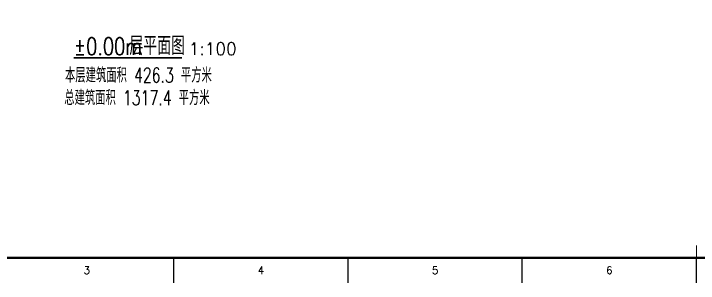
# Model space of a CAD drawing. Header units: millimetres. Extents: x 172649 to 472543, y 238332 to 449264.
# Drawn here: x 217979 to 245527, y 280894 to 291759 of the extents above; entities that cross this region are included whole.
import ezdxf
from ezdxf.enums import TextEntityAlignment as Align

# ---------------------------------------------------------------- set-up
doc = ezdxf.new("R2010")
doc.units = ezdxf.units.MM
doc.header["$LTSCALE"] = 1000
doc.layers.add('DIM_SYMB', color=3, linetype='Continuous')
doc.layers.add('PUB_TEXT', color=7, linetype='Continuous')
doc.styles.add('HZ', font='geditxt.shx', dxfattribs={"width": 0.75, "bigfont": 'hzfs_1.shx'})
doc.styles.get("Standard").update_dxf_attribs({"font": 'txt', "bigfont": 'gbcbig.shx'})

# ---------------------------------------------------------------- blocks, each defined once
blk = doc.blocks.new('GEDI_WK_A1')
at = {"color": 3}
for p, q in [((210.25, 0), (210.25, 10)), ((280.33, 0), (280.33, 10)), ((350.42, 0), (350.42, 10)), ((420.5, 0), (420.5, 10))]:
    blk.add_line(p, q, dxfattribs=at)
for points, const_width in [([(0, 0), (841, 0), (841, 594), (0, 594)], 0.1), ([(25, 10), (831, 10), (831, 584), (25, 584)], 1)]:
    blk.add_lwpolyline(points, close=True, dxfattribs=dict(at, const_width=const_width))
at = {"color": 3, "const_width": 0.5}
blk.add_lwpolyline([(420.5, 0), (420.5, 15)], dxfattribs=at)
at = {"color": 3}
for s, p in [('3', (175.21, 5)), ('4', (245.29, 5)), ('5', (315.38, 5)), ('6', (385.46, 5))]:
    blk.add_text(s, height=3, dxfattribs=at).set_placement(p, align=Align.MIDDLE)

msp = doc.modelspace()

# ---------------------------------------------------------------- linework, layer by layer
at = {"layer": 'DIM_SYMB', "const_width": 70}
msp.add_lwpolyline([(220397.5, 289976.6), (224745.2, 289976.6)], dxfattribs=at)

# ---------------------------------------------------------------- block references
at = {"xscale": 100, "yscale": 100, "zscale": 100}
msp.add_blockref('GEDI_WK_A1', (203403, 280919.4), dxfattribs=at)

# ---------------------------------------------------------------- texts
at = {"layer": 'PUB_TEXT', "style": 'HZ'}
for s, height, width, p in [('%%p0.00m', 700, 0.75, (220397.5, 290094.6)), ('层平面图', 744.09, 0.75, (222637.5, 290094.6)), ('本层建筑面积 426.3 平方米', 593.291, 0.7, (220044, 288986.1)), ('总建筑面积 1317.4 平方米', 593.291, 0.7, (220014, 288076.1))]:
    msp.add_text(s, height=height, dxfattribs=dict(at, width=width)).set_placement(p)
at = {"layer": 'PUB_TEXT'}
msp.add_text('1:100', height=500, dxfattribs=at).set_placement((225025.2, 290094.6))

doc.saveas('drawing.dxf')
